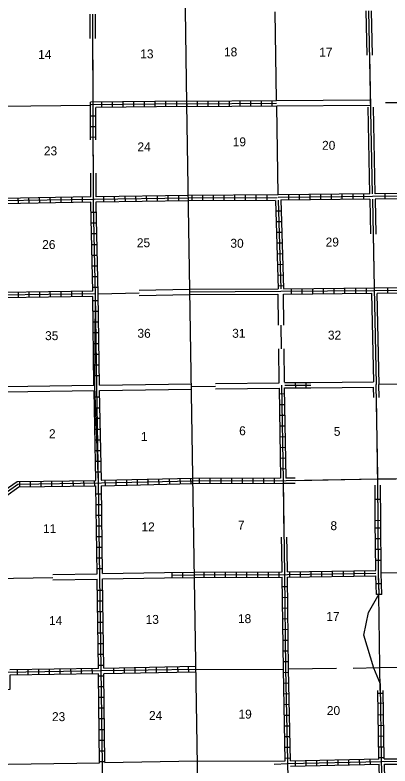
# Model space of a CAD drawing. Extents: x 1684235 to 2162087, y 16058941 to 16536903.
# Drawn here: x 1959312 to 1980329, y 16226792 to 16268856 of the extents above; entities that cross this region are included whole.
import ezdxf

# ---------------------------------------------------------------- set-up
doc = ezdxf.new("R2010")
doc.units = 0
for name, color, linetype in [('L10', 7, 'Continuous'), ('L11', 7, 'Continuous'), ('L13', 7, 'Continuous'), ('L14', 7, 'Continuous'), ('L4', 7, 'Continuous'), ('L8', 7, 'Continuous'), ('L9', 7, 'Continuous')]:
    doc.layers.add(name, color=color, linetype=linetype)

msp = doc.modelspace()

# ---------------------------------------------------------------- linework, layer by layer
at = {"layer": 'L10'}
for points in [[(1963564, 16258677), (1963557, 16260002)], [(1963865, 16258677), (1963858, 16260003)], [(1969098, 16253497), (1974055, 16253528)], [(1969098, 16253196), (1974040, 16253228)], [(1979298, 16253280), (1979409, 16248301)], [(1979599, 16253254), (1979705, 16248153)], [(1975892, 16248279), (1979409, 16248301)], [(1975892, 16247980), (1979399, 16248006)], [(1974288, 16237673), (1974269, 16238848)], [(1974589, 16237662), (1974569, 16238847)]]:
    msp.add_lwpolyline(points, dxfattribs=at)
at = {"layer": 'L11'}
for points in [[(1963523, 16267544), (1963517, 16268904)], [(1963824, 16267545), (1963818, 16268904)], [(1979047, 16266603), (1978997, 16269094)], [(1979347, 16266603), (1979298, 16269094)], [(1973971, 16264070), (1979200, 16264111)], [(1973981, 16263771), (1979199, 16263815)], [(1979198, 16258845), (1979100, 16263695)], [(1979499, 16258845), (1979404, 16263695)], [(1979198, 16258545), (1979233, 16256592)], [(1979499, 16258545), (1979534, 16256590)], [(1966279, 16253439), (1969095, 16253494)], [(1974079, 16251485), (1974055, 16253228)], [(1974381, 16251485), (1974356, 16253228)], [(1966279, 16253139), (1969101, 16253194)], [(1974122, 16248261), (1974097, 16250153)], [(1974425, 16248285), (1974399, 16250153)], [(1964038, 16248118), (1969196, 16248191)], [(1970553, 16248211), (1974122, 16248261)], [(1958791, 16248044), (1963737, 16248119)], [(1958795, 16247744), (1963742, 16247819)], [(1964043, 16247818), (1969200, 16247891)], [(1970553, 16247911), (1974127, 16247961)], [(1979418, 16247437), (1979409, 16248006)], [(1979717, 16247440), (1979705, 16248153)], [(1974269, 16238848), (1974257, 16239607)], [(1974569, 16238847), (1974556, 16239606)], [(1961430, 16237519), (1963911, 16237562)], [(1961435, 16237219), (1963915, 16237261)], [(1964212, 16237567), (1967684, 16237632)], [(1964216, 16237266), (1967689, 16237331)], [(1953818, 16226824), (1964054, 16226977)], [(1964355, 16226988), (1969526, 16227089)], [(1969527, 16227068), (1974446, 16227086)]]:
    msp.add_lwpolyline(points, dxfattribs=at)
at = {"layer": 'L13'}
msp.add_line((1979676, 16236396), (1979760, 16231016), dxfattribs=at)
for points in [[(1973971, 16264078), (1973897, 16269036)], [(1963689, 16263976), (1963674, 16267544)], [(1979254, 16263695), (1979197, 16266603)], [(1958541, 16263754), (1963537, 16263812)], [(1974055, 16258787), (1973982, 16263756)], [(1979199, 16263939), (1979249, 16263940)], [(1980073, 16263951), (1980793, 16263962)], [(1963707, 16260003), (1963698, 16261865)], [(1979384, 16256591), (1979439, 16253575)], [(1963966, 16253243), (1966279, 16253289)], [(1974247, 16250153), (1974229, 16251485)], [(1984599, 16248196), (1979705, 16248153)], [(1969198, 16248041), (1970553, 16248061)], [(1979647, 16242519), (1979568, 16247439)], [(1975023, 16242791), (1979641, 16242884)], [(1979641, 16242880), (1980649, 16242884)], [(1974406, 16239607), (1974354, 16242627)], [(1979832, 16237604), (1990159, 16237746)], [(1953718, 16237218), (1961433, 16237350)], [(1969415, 16232202), (1974341, 16232218)], [(1974647, 16232229), (1977324, 16232271)], [(1978264, 16232276), (1979740, 16232308)], [(1979740, 16232300), (1995650, 16232530)]]:
    msp.add_lwpolyline(points, dxfattribs=at)
at = {"layer": 'L4'}
for points in [[(1969531, 16226811), (1968950, 16263877), (1968876, 16269147), (1968776, 16274422), (1968681, 16279739), (1968623, 16284971)], [(1969703, 16216352), (1969615, 16221516), (1969531, 16226811)]]:
    msp.add_lwpolyline(points, dxfattribs=at)
at = {"layer": 'L8'}
for p, q in [((1963548, 16261864), (1963536, 16263975)), ((1964172, 16263687), (1964172, 16263988)), ((1964774, 16263687), (1964774, 16263988)), ((1965375, 16263693), (1965375, 16263994)), ((1965972, 16263703), (1965972, 16264004)), ((1966574, 16263703), (1966574, 16264004)), ((1967176, 16263714), (1967176, 16264009)), ((1967772, 16263719), (1967772, 16264020)), ((1968374, 16263719), (1968374, 16264020)), ((1968952, 16263731), (1968950, 16264030)), ((1969549, 16263736), (1969546, 16264034)), ((1970145, 16263741), (1970143, 16264039)), ((1970742, 16263745), (1970740, 16264044)), ((1971339, 16263750), (1971336, 16264048)), ((1971935, 16263755), (1971933, 16264053)), ((1972532, 16263759), (1972529, 16264058)), ((1973128, 16263764), (1973126, 16264062)), ((1973725, 16263769), (1973723, 16264067)), ((1963848, 16261866), (1963838, 16263677)), ((1963541, 16263216), (1963840, 16263218)), ((1963544, 16262620), (1963843, 16262621)), ((1963548, 16262023), (1963846, 16262025)), ((1964298, 16258386), (1964293, 16258687)), ((1964900, 16258397), (1964890, 16258698)), ((1965497, 16258402), (1965492, 16258703)), ((1966099, 16258413), (1966088, 16258714)), ((1966701, 16258413), (1966690, 16258714)), ((1967297, 16258418), (1967292, 16258719)), ((1967899, 16258428), (1967889, 16258729)), ((1968501, 16258439), (1968491, 16258735)), ((1974055, 16258787), (1969034, 16258745)), ((1969214, 16258745), (1969214, 16258444)), ((1969816, 16258745), (1969816, 16258444)), ((1970418, 16258756), (1970418, 16258455)), ((1971014, 16258756), (1971014, 16258455)), ((1971616, 16258761), (1971616, 16258460)), ((1972213, 16258761), (1972213, 16258460)), ((1972815, 16258761), (1972815, 16258460)), ((1973417, 16258772), (1973417, 16258471)), ((1974657, 16258497), (1974657, 16258793)), ((1975259, 16258502), (1975259, 16258803)), ((1975856, 16258502), (1975856, 16258803)), ((1976458, 16258513), (1976458, 16258814)), ((1977054, 16258518), (1977054, 16258819)), ((1977656, 16258529), (1977656, 16258830)), ((1978258, 16258539), (1978258, 16258835)), ((1978855, 16258539), (1978855, 16258835)), ((1980059, 16258555), (1980059, 16258851)), ((1959499, 16258302), (1959488, 16258603)), ((1960101, 16258312), (1960090, 16258613)), ((1960697, 16258328), (1960692, 16258629)), ((1961299, 16258339), (1961289, 16258634)), ((1961901, 16258344), (1961891, 16258645)), ((1962498, 16258354), (1962493, 16258655)), ((1963100, 16258370), (1963089, 16258671)), ((1974013, 16258618), (1969034, 16258597)), ((1973897, 16258471), (1969034, 16258444)), ((1973923, 16257879), (1974224, 16257895)), ((1963575, 16257811), (1963876, 16257811)), ((1963591, 16257214), (1963892, 16257214)), ((1973939, 16257288), (1974240, 16257293)), ((1963601, 16256612), (1963897, 16256612)), ((1973966, 16256686), (1974267, 16256697)), ((1963617, 16256010), (1963913, 16256010)), ((1973982, 16256089), (1974283, 16256095)), ((1963623, 16255413), (1963923, 16255413)), ((1973997, 16255487), (1974298, 16255493)), ((1963638, 16254812), (1963939, 16254812)), ((1974013, 16254885), (1974314, 16254896)), ((1963649, 16254210), (1963950, 16254210)), ((1974034, 16254289), (1974330, 16254294)), ((1974050, 16253687), (1974351, 16253697)), ((1959499, 16253027), (1959499, 16253328)), ((1960101, 16253037), (1960101, 16253338)), ((1960697, 16253043), (1960697, 16253344)), ((1961299, 16253053), (1961289, 16253354)), ((1961901, 16253064), (1961891, 16253360)), ((1962498, 16253069), (1962493, 16253370)), ((1963100, 16253085), (1963089, 16253386)), ((1963665, 16253613), (1963966, 16253618)), ((1974805, 16253238), (1974805, 16253539)), ((1975407, 16253238), (1975407, 16253539)), ((1976009, 16253243), (1976009, 16253544)), ((1976606, 16253254), (1976606, 16253555)), ((1977208, 16253254), (1977208, 16253555)), ((1977804, 16253259), (1977804, 16253560)), ((1978406, 16253270), (1978406, 16253571)), ((1979008, 16253280), (1979008, 16253576)), ((1980207, 16253280), (1980207, 16253576)), ((1963976, 16252847), (1963675, 16252847)), ((1963982, 16252245), (1963681, 16252245)), ((1963992, 16251644), (1963691, 16251644)), ((1963997, 16251047), (1963696, 16251047)), ((1964008, 16250445), (1963707, 16250445)), ((1964013, 16249843), (1963718, 16249843)), ((1964024, 16249246), (1963723, 16249246)), ((1964034, 16248644), (1963733, 16248644)), ((1975022, 16248272), (1975024, 16247974)), ((1975618, 16248276), (1975620, 16247978)), ((1964050, 16247446), (1963749, 16247446)), ((1974430, 16247631), (1974129, 16247620)), ((1974441, 16247029), (1974140, 16247018)), ((1964066, 16246844), (1963765, 16246844)), ((1964071, 16246247), (1963776, 16246247)), ((1974446, 16246427), (1974151, 16246422)), ((1964092, 16245645), (1963791, 16245645)), ((1974457, 16245830), (1974156, 16245820)), ((1974467, 16245228), (1974166, 16245218)), ((1964098, 16245043), (1963797, 16245043)), ((1964114, 16244447), (1963818, 16244447)), ((1974483, 16244626), (1974182, 16244621)), ((1974488, 16244030), (1974193, 16244019)), ((1964124, 16243845), (1963823, 16243845)), ((1964140, 16243243), (1963839, 16243243)), ((1974499, 16243428), (1974198, 16243422)), ((1959583, 16242430), (1959583, 16242731)), ((1960180, 16242435), (1960180, 16242736)), ((1960782, 16242446), (1960782, 16242747)), ((1961384, 16242451), (1961384, 16242752)), ((1961980, 16242462), (1961980, 16242762)), ((1962582, 16242472), (1962572, 16242768)), ((1963184, 16242477), (1963174, 16242778)), ((1963781, 16242488), (1963776, 16242789)), ((1964383, 16242504), (1964372, 16242805)), ((1964985, 16242509), (1964974, 16242810)), ((1965581, 16242530), (1965576, 16242826)), ((1966183, 16242546), (1966173, 16242847)), ((1966780, 16242551), (1966775, 16242852)), ((1967382, 16242572), (1967371, 16242868)), ((1967984, 16242578), (1967973, 16242879)), ((1968580, 16242594), (1968575, 16242894)), ((1969182, 16242609), (1969172, 16242910)), ((1969642, 16242910), (1969642, 16242609)), ((1970238, 16242910), (1970238, 16242609)), ((1970840, 16242921), (1970840, 16242620)), ((1971442, 16242921), (1971442, 16242620)), ((1972039, 16242921), (1972039, 16242620)), ((1972640, 16242921), (1972640, 16242620)), ((1973242, 16242926), (1973242, 16242630)), ((1973839, 16242926), (1973839, 16242630)), ((1963855, 16242044), (1964156, 16242044)), ((1963865, 16241442), (1964166, 16241442)), ((1963876, 16240846), (1964172, 16240846)), ((1963881, 16240244), (1964182, 16240244)), ((1979816, 16240112), (1979515, 16240112)), ((1963892, 16239647), (1964193, 16239647)), ((1979816, 16239510), (1979515, 16239510)), ((1963892, 16239045), (1964193, 16239045)), ((1979821, 16238913), (1979525, 16238913)), ((1963897, 16238443), (1964198, 16238443)), ((1979821, 16238311), (1979525, 16238311)), ((1963908, 16237847), (1964209, 16237847)), ((1972313, 16237361), (1972313, 16237662)), ((1972915, 16237361), (1972915, 16237662)), ((1973517, 16237361), (1973517, 16237662)), ((1974114, 16237372), (1974114, 16237673)), ((1974715, 16237372), (1974715, 16237673)), ((1975317, 16237377), (1975317, 16237678)), ((1975914, 16237387), (1975914, 16237688)), ((1976516, 16237403), (1976516, 16237704)), ((1977113, 16237414), (1977113, 16237709)), ((1977714, 16237419), (1977714, 16237720)), ((1978316, 16237430), (1978316, 16237731)), ((1978913, 16237435), (1978913, 16237736)), ((1968116, 16237335), (1968116, 16237636)), ((1968718, 16237335), (1968718, 16237636)), ((1969916, 16237345), (1969916, 16237646)), ((1970513, 16237356), (1970513, 16237651)), ((1971115, 16237356), (1971115, 16237651)), ((1971717, 16237356), (1971717, 16237651)), ((1979720, 16236399), (1979691, 16237455)), ((1974599, 16236828), (1974298, 16236822)), ((1979853, 16236999), (1979555, 16236991)), ((1963923, 16236643), (1964224, 16236643)), ((1979869, 16236403), (1979571, 16236395)), ((1963934, 16236046), (1964230, 16236046)), ((1974605, 16236226), (1974309, 16236220)), ((1974615, 16235629), (1974314, 16235619)), ((1963939, 16235444), (1964240, 16235444)), ((1963950, 16234842), (1964251, 16234842)), ((1974615, 16235027), (1974314, 16235022)), ((1974626, 16234431), (1974325, 16234420)), ((1963966, 16234246), (1964267, 16234246)), ((1963976, 16233644), (1964272, 16233644)), ((1974631, 16233829), (1974330, 16233818)), ((1963982, 16233047), (1964283, 16233047)), ((1974642, 16233227), (1974341, 16233221)), ((1974642, 16232630), (1974341, 16232620)), ((1959451, 16231886), (1959451, 16232187)), ((1960048, 16231896), (1960048, 16232197)), ((1960650, 16231901), (1960650, 16232202)), ((1961247, 16231917), (1961247, 16232218)), ((1961848, 16231928), (1961843, 16232229)), ((1962450, 16231938), (1962440, 16232234)), ((1963047, 16231944), (1963042, 16232245)), ((1963649, 16231954), (1963638, 16232255)), ((1963992, 16232445), (1964293, 16232445)), ((1964847, 16231970), (1964842, 16232271)), ((1965449, 16231986), (1965439, 16232287)), ((1966051, 16231996), (1966041, 16232297)), ((1966648, 16232002), (1966643, 16232303)), ((1967250, 16232012), (1967239, 16232313)), ((1967846, 16232028), (1967841, 16232329)), ((1968448, 16232039), (1968443, 16232334)), ((1969050, 16232044), (1969040, 16232345)), ((1963997, 16231843), (1964298, 16231843)), ((1974647, 16232028), (1974351, 16232018)), ((1974663, 16231426), (1974367, 16231421)), ((1963997, 16231247), (1964298, 16231247)), ((1964008, 16230645), (1964309, 16230645)), ((1974673, 16230830), (1974372, 16230819)), ((1979948, 16230851), (1979647, 16230845)), ((1974689, 16230228), (1974388, 16230222)), ((1979959, 16230302), (1979657, 16230297)), ((1964013, 16230043), (1964314, 16230043)), ((1964024, 16229446), (1964325, 16229446)), ((1974700, 16229626), (1974399, 16229620)), ((1979964, 16229652), (1979663, 16229647)), ((1964034, 16228844), (1964330, 16228844)), ((1974705, 16229029), (1974409, 16229019)), ((1979974, 16229055), (1979673, 16229045)), ((1974726, 16228427), (1974425, 16228422)), ((1979990, 16228454), (1979689, 16228443)), ((1964040, 16228242), (1964341, 16228242)), ((1964050, 16227646), (1964351, 16227646)), ((1974731, 16227831), (1974430, 16227820)), ((1980001, 16227852), (1979700, 16227846)), ((1974747, 16227229), (1974446, 16227218)), ((1977429, 16226838), (1977429, 16227139)), ((1978031, 16226854), (1978026, 16227155)), ((1978633, 16226859), (1978623, 16227160)), ((1979230, 16226880), (1979224, 16227176)), ((1980006, 16227255), (1979705, 16227244)), ((1980006, 16227186), (1985028, 16227229)), ((1964055, 16227044), (1964356, 16227044)), ((1975032, 16226796), (1975032, 16227097)), ((1975634, 16226801), (1975634, 16227102)), ((1976231, 16226822), (1976231, 16227118)), ((1976833, 16226827), (1976833, 16227128)), ((1980016, 16226886), (1985032, 16226929))]:
    msp.add_line(p, q, dxfattribs=at)
for points in [[(1968950, 16264030), (1963536, 16263975)], [(1968950, 16263877), (1963575, 16263830)], [(1963698, 16261865), (1963687, 16263814)], [(1963997, 16242646), (1963781, 16248053), (1963823, 16253122), (1963718, 16258259), (1963691, 16263814)], [(1968950, 16264030), (1973971, 16264070)], [(1968950, 16263730), (1973981, 16263771)], [(1968951, 16263881), (1973972, 16263920)], [(1968950, 16263730), (1963838, 16263677)], [(1969034, 16258745), (1963865, 16258677)], [(1995164, 16258904), (1989842, 16258777), (1979346, 16258698), (1974055, 16258634)], [(1979198, 16258845), (1974055, 16258787)], [(1984388, 16258888), (1979499, 16258845)], [(1969034, 16258597), (1963749, 16258529), (1958480, 16258439), (1948010, 16258238), (1942698, 16258212)], [(1963564, 16258677), (1958633, 16258587)], [(1963564, 16258381), (1958638, 16258286)], [(1963665, 16253396), (1963564, 16258259), (1963564, 16258370)], [(1969034, 16258444), (1963850, 16258381)], [(1963966, 16253243), (1963865, 16258259), (1963865, 16258370)], [(1973908, 16258476), (1974055, 16253518)], [(1974055, 16258486), (1974209, 16253528)], [(1979198, 16258545), (1974209, 16258486)], [(1974209, 16258497), (1974356, 16253539)], [(1979346, 16258545), (1979441, 16253576)], [(1984404, 16258587), (1979499, 16258545)], [(1963818, 16253243), (1958559, 16253164), (1953322, 16253064), (1948100, 16252985)], [(1963665, 16253396), (1958696, 16253312)], [(1963997, 16242646), (1963892, 16247979), (1963818, 16253243)], [(1964038, 16248118), (1963966, 16253243)], [(1974209, 16253381), (1979441, 16253428), (1984657, 16253444)], [(1974351, 16253528), (1979439, 16253577)], [(1974356, 16253228), (1979288, 16253280)], [(1979439, 16253575), (1984499, 16253597)], [(1979441, 16253576), (1979557, 16248153)], [(1979605, 16253280), (1984488, 16253296)], [(1963665, 16253096), (1958707, 16253011)], [(1963737, 16248119), (1963665, 16253085)], [(1974425, 16248270), (1975892, 16248279)], [(1963850, 16242789), (1963742, 16247819)], [(1964151, 16242794), (1964043, 16247818)], [(1974209, 16242921), (1974127, 16247961)], [(1974805, 16216426), (1974705, 16221706), (1974599, 16227086), (1974499, 16232218), (1974441, 16237519), (1974356, 16242778), (1974272, 16248122)], [(1974425, 16247969), (1975892, 16247980)], [(1974504, 16242921), (1974425, 16247969)], [(1974426, 16248120), (1975893, 16248129)], [(1943031, 16242372), (1948401, 16242414), (1953675, 16242493), (1957060, 16242546), (1957926, 16242155), (1958760, 16242071), (1959473, 16242578), (1964151, 16242646), (1969283, 16242762)], [(1958710, 16242229), (1959425, 16242731), (1963850, 16242789)], [(1964140, 16242794), (1964151, 16242794), (1969283, 16242910)], [(1969283, 16242762), (1974504, 16242778), (1979642, 16242879), (1984874, 16242894), (1990207, 16242995), (1995439, 16243042)], [(1969283, 16242910), (1974198, 16242926)], [(1974499, 16242926), (1974504, 16242926), (1975022, 16242937)], [(1980106, 16216452), (1979980, 16221785), (1979858, 16227186), (1979789, 16231368), (1979415, 16232271), (1978865, 16234114), (1979124, 16235397), (1979716, 16236437), (1979684, 16237593), (1979642, 16242879)], [(1953675, 16242345), (1957023, 16242393), (1957883, 16242002), (1958797, 16241912), (1959525, 16242430), (1963834, 16242488)], [(1963911, 16237562), (1963850, 16242488)], [(1964409, 16216294), (1964272, 16221711), (1964209, 16226838), (1964140, 16232260), (1964066, 16237387), (1963997, 16242646)], [(1964140, 16242493), (1964151, 16242493), (1969283, 16242609)], [(1964212, 16237567), (1964151, 16242493)], [(1969283, 16242609), (1974354, 16242631)], [(1974354, 16242627), (1975023, 16242641)], [(1979531, 16237746), (1979507, 16240531)], [(1979863, 16236400), (1979832, 16237593), (1979807, 16240535)], [(1967684, 16237632), (1969351, 16237646), (1974283, 16237673)], [(1974589, 16237673), (1979531, 16237746)], [(1963992, 16232255), (1963992, 16232260), (1963915, 16237261)], [(1964293, 16232271), (1964216, 16237266)], [(1967689, 16237331), (1969351, 16237345), (1974288, 16237372)], [(1968116, 16237488), (1969351, 16237493), (1974589, 16237519), (1979531, 16237593)], [(1974446, 16227086), (1974351, 16232218), (1974288, 16237372)], [(1974589, 16237372), (1979541, 16237446)], [(1974747, 16227086), (1974647, 16232218), (1974589, 16237361)], [(1979570, 16236395), (1979541, 16237446)], [(1969415, 16232202), (1964140, 16232113), (1958876, 16232028), (1958876, 16231226), (1953649, 16231104)], [(1963997, 16232260), (1959024, 16232181)], [(1969415, 16232356), (1964293, 16232260)], [(1963992, 16231960), (1959024, 16231880), (1959024, 16231078), (1953797, 16230951)], [(1964054, 16226977), (1963992, 16231960)], [(1964355, 16226988), (1964293, 16231954)], [(1969415, 16232055), (1964298, 16231960)], [(1979705, 16227170), (1979705, 16227186), (1979646, 16231016)], [(1980006, 16227186), (1979948, 16231016)], [(1973834, 16226901), (1974605, 16226938), (1979858, 16227038), (1985032, 16227081), (1990624, 16227155), (1995740, 16227234), (1997905, 16227244), (2000867, 16227302), (2006389, 16227403), (2011775, 16227519), (2016822, 16227588), (2022070, 16227662), (2027329, 16227762), (2032799, 16227804)], [(1974747, 16227086), (1979705, 16227186)], [(1974747, 16226785), (1979716, 16226885)], [(1979958, 16216452), (1979832, 16221785), (1979716, 16226885)], [(1980013, 16227036), (1985029, 16227079)], [(1980259, 16216452), (1980133, 16221785), (1980016, 16226886)]]:
    msp.add_lwpolyline(points, dxfattribs=at)
at = {"layer": 'L9'}
for p, q in [((1979657, 16240534), (1979641, 16242516)), ((1979797, 16241728), (1979498, 16241725)), ((1979807, 16240535), (1979508, 16240532))]:
    msp.add_line(p, q, dxfattribs=at)
for points in [[(1963691, 16263814), (1963665, 16268904)], [(1979346, 16258845), (1979151, 16269094)], [(1969098, 16253344), (1974209, 16253381)], [(1979642, 16243026), (1979557, 16248153)], [(1979507, 16240531), (1979490, 16242521)], [(1979807, 16240535), (1979791, 16242517)]]:
    msp.add_lwpolyline(points, dxfattribs=at)

# ---------------------------------------------------------------- texts
at = {"layer": 'L14'}
for s, p in [('14', (1960608, 16266396)), ('13', (1966331, 16266428)), ('18', (1971025, 16266539)), ('17', (1976363, 16266528)), ('24', (1966173, 16261222)), ('19', (1971516, 16261501)), ('20', (1976521, 16261306)), ('23', (1960930, 16260994)), ('26', (1960835, 16255751)), ('25', (1966141, 16255852)), ('30', (1971384, 16255820)), ('29', (1976722, 16255889)), ('35', (1960998, 16250646)), ('36', (1966173, 16250778)), ('31', (1971484, 16250778)), ('32', (1976849, 16250677)), ('2', (1961215, 16245154)), ('6', (1971875, 16245318)), ('5', (1977181, 16245286)), ('1', (1966368, 16244996)), ('11', (1960882, 16239837)), ('12', (1966400, 16239938)), ('7', (1971806, 16240038)), ('8', (1976991, 16240001)), ('14', (1961215, 16234684)), ('13', (1966632, 16234753)), ('18', (1971806, 16234795)), ('17', (1976759, 16234922)), ('20', (1976790, 16229647)), ('23', (1961384, 16229304)), ('24', (1966822, 16229372)), ('19', (1971838, 16229446))]:
    msp.add_text(s, height=500, rotation=360, dxfattribs=at).set_placement(p)

doc.saveas('drawing.dxf')
